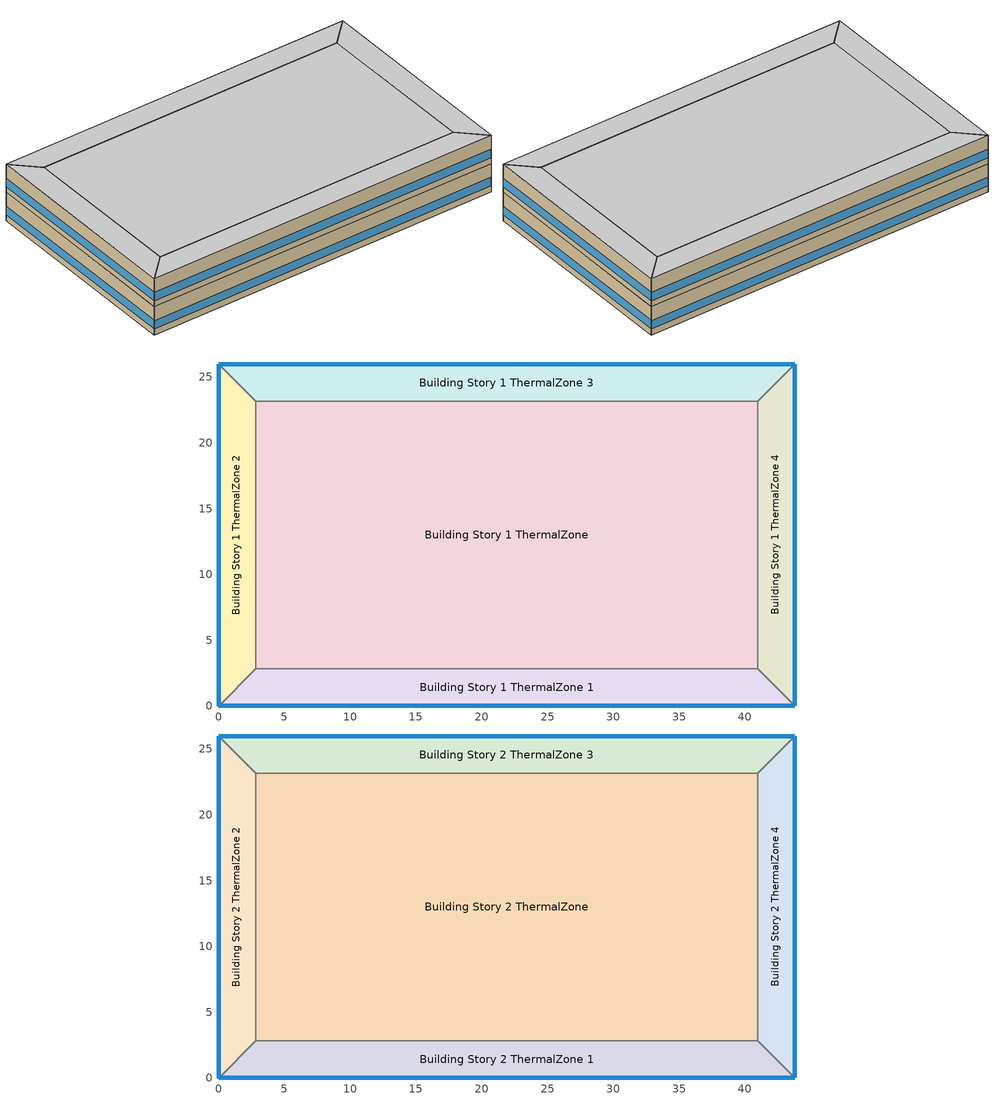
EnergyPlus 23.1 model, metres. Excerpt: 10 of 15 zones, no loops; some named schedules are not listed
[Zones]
Building Story 1 ThermalZone
 floor ground (Typical Insulated Carpeted 8in Slab Floor): 40.97,2.83 2.83,2.83 2.83,23.16 40.97,23.16 z0
 wall adiabatic (Typical Interior Wall): 2.83,2.83 40.97,2.83 40.97,23.16 2.83,23.16 2.83,2.83 z0:3.6
 ceiling adiabatic (Typical Interior Floor): 40.97,23.16 2.83,23.16 2.83,2.83 40.97,2.83 z3.6
Building Story 1 ThermalZone 1
 floor ground (Typical Insulated Carpeted 8in Slab Floor): 43.79,0 0,0 2.83,2.83 40.97,2.83 z0
 wall outside (Typical Insulated Steel Framed Exterior Wall R-20.41): 0,0 43.79,0 z0:3.6
 wall adiabatic (Typical Interior Wall): 43.79,0 40.97,2.83 2.83,2.83 0,0 z0:3.6
 window (U 0.48 SHGC 0.40 Dbl Ref-D Clr 6mm/13mm): 0.03,0 43.77,0 z0.76:1.84
 ceiling adiabatic (Typical Interior Ceiling): 40.97,2.83 2.83,2.83 0,0 43.79,0 z3.6
Building Story 1 ThermalZone 2
 floor ground (Typical Insulated Carpeted 8in Slab Floor): 0,0 0,25.99 2.83,23.16 2.83,2.83 z0
 wall outside (Typical Insulated Steel Framed Exterior Wall R-20.41): 0,25.99 0,0 z0:3.6
 wall adiabatic (Typical Interior Wall): 0,0 2.83,2.83 2.83,23.16 0,25.99 z0:3.6
 window (U 0.48 SHGC 0.40 Dbl Ref-D Clr 6mm/13mm): 0,25.96 0,0.03 z0.76:1.84
 ceiling adiabatic (Typical Interior Ceiling): 2.83,2.83 2.83,23.16 0,25.99 0,0 z3.6
Building Story 1 ThermalZone 3
 floor ground (Typical Insulated Carpeted 8in Slab Floor): 0,25.99 43.79,25.99 40.97,23.16 2.83,23.16 z0
 wall outside (Typical Insulated Steel Framed Exterior Wall R-20.41): 43.79,25.99 0,25.99 z0:3.6
 wall adiabatic (Typical Interior Wall): 0,25.99 2.83,23.16 40.97,23.16 43.79,25.99 z0:3.6
 window (U 0.48 SHGC 0.40 Dbl Ref-D Clr 6mm/13mm): 43.77,25.99 0.03,25.99 z0.76:1.84
 ceiling adiabatic (Typical Interior Ceiling): 2.83,23.16 40.97,23.16 43.79,25.99 0,25.99 z3.6
Building Story 1 ThermalZone 4
 floor ground (Typical Insulated Carpeted 8in Slab Floor): 43.79,25.99 43.79,0 40.97,2.83 40.97,23.16 z0
 wall outside (Typical Insulated Steel Framed Exterior Wall R-20.41): 43.79,0 43.79,25.99 z0:3.6
 wall adiabatic (Typical Interior Wall): 43.79,25.99 40.97,23.16 40.97,2.83 43.79,0 z0:3.6
 window (U 0.48 SHGC 0.40 Dbl Ref-D Clr 6mm/13mm): 43.79,0.03 43.79,25.96 z0.76:1.84
 ceiling adiabatic (Typical Interior Ceiling): 40.97,23.16 40.97,2.83 43.79,0 43.79,25.99 z3.6
Building Story 2 ThermalZone
 floor adiabatic (Typical Interior Floor): 40.97,2.83 2.83,2.83 2.83,23.16 40.97,23.16 z3.6
 wall adiabatic (Typical Interior Wall): 2.83,2.83 40.97,2.83 40.97,23.16 2.83,23.16 2.83,2.83 z3.6:7.2
 ceiling adiabatic (Typical Interior Ceiling): 40.97,23.16 2.83,23.16 2.83,2.83 40.97,2.83 z7.2
Building Story 2 ThermalZone 1
 floor adiabatic (Typical Interior Ceiling): 43.79,0 0,0 2.83,2.83 40.97,2.83 z3.6
 wall outside (Typical Insulated Steel Framed Exterior Wall R-20.41): 0,0 43.79,0 z3.6:7.2
 wall adiabatic (Typical Interior Wall): 43.79,0 40.97,2.83 2.83,2.83 0,0 z3.6:7.2
 window (U 0.48 SHGC 0.40 Dbl Ref-D Clr 6mm/13mm): 0.03,0 43.77,0 z4.36:5.44
 ceiling adiabatic (Typical Interior Ceiling): 40.97,2.83 2.83,2.83 0,0 43.79,0 z7.2
Building Story 2 ThermalZone 2
 floor adiabatic (Typical Interior Ceiling): 0,0 0,25.99 2.83,23.16 2.83,2.83 z3.6
 wall outside (Typical Insulated Steel Framed Exterior Wall R-20.41): 0,25.99 0,0 z3.6:7.2
 wall adiabatic (Typical Interior Wall): 0,0 2.83,2.83 2.83,23.16 0,25.99 z3.6:7.2
 window (U 0.48 SHGC 0.40 Dbl Ref-D Clr 6mm/13mm): 0,25.96 0,0.03 z4.36:5.44
 ceiling adiabatic (Typical Interior Ceiling): 2.83,2.83 2.83,23.16 0,25.99 0,0 z7.2
Building Story 2 ThermalZone 3
 floor adiabatic (Typical Interior Ceiling): 0,25.99 43.79,25.99 40.97,23.16 2.83,23.16 z3.6
 wall outside (Typical Insulated Steel Framed Exterior Wall R-20.41): 43.79,25.99 0,25.99 z3.6:7.2
 wall adiabatic (Typical Interior Wall): 0,25.99 2.83,23.16 40.97,23.16 43.79,25.99 z3.6:7.2
 window (U 0.48 SHGC 0.40 Dbl Ref-D Clr 6mm/13mm): 43.77,25.99 0.03,25.99 z4.36:5.44
 ceiling adiabatic (Typical Interior Ceiling): 2.83,23.16 40.97,23.16 43.79,25.99 0,25.99 z7.2
Building Story 2 ThermalZone 4
 floor adiabatic (Typical Interior Ceiling): 43.79,25.99 43.79,0 40.97,2.83 40.97,23.16 z3.6
 wall outside (Typical Insulated Steel Framed Exterior Wall R-20.41): 43.79,0 43.79,25.99 z3.6:7.2
 wall adiabatic (Typical Interior Wall): 43.79,25.99 40.97,23.16 40.97,2.83 43.79,0 z3.6:7.2
 window (U 0.48 SHGC 0.40 Dbl Ref-D Clr 6mm/13mm): 43.79,0.03 43.79,25.96 z4.36:5.44
 ceiling adiabatic (Typical Interior Ceiling): 40.97,23.16 40.97,2.83 43.79,0 43.79,25.99 z7.2
[Building]
bld_5: Terrain=City
[Site:Location]
Laramie General Brees Field_WY_USA: Latitude {deg}=41.3127; Longitude {deg}=-105.585; Time Zone {hr}=-7; Elevation {m}=2215
[Site:GroundTemperature:FCfactorMethod]
8.6, 2.8, -4.1, -8.8, -2.2, 0.3, 6.7, 10.1, 16.5, 20.6, 19.2, 14.7
[Site:WaterMainsTemperature]
Calculation Method=Correlation; Annual Average Outdoor Air Temperature {C}=8.96667; Maximum Difference In Monthly Average Outdoor Air Temperatures {deltaC}=26.2
[SizingPeriod:DesignDay] Day of Month=21; Dry-Bulb Temperature Range Modifier Type=DefaultMultipliers; Humidity Condition Type=Wetbulb; Barometric Pressure {Pa}=98769; Rain Indicator=No; Snow Indicator=No; Daylight Saving Time Indicator=No; Begin Environment Reset Mode=FullResetAtBeginEnvironment
Name | Month | Day Type | Maximum Dry-Bulb Temperature {C} | Daily Dry-Bulb Temperature Range {deltaC} | Wetbulb or DewPoint at Maximum Dry-Bulb {C} | Wind Speed {m/s} | Wind Direction {deg} | Solar Model Indicator | ASHRAE Clear Sky Optical Depth for Beam Irradiance (taub) | ASHRAE Clear Sky Optical Depth for Diffuse Irradiance (taud) | Sky Clearness
Buffalo Niagara Intl Ap Ann Clg .4% Condns DB=>MWB 1 | 7 | SummerDesignDay | 30.3 | 9.3 | 21.8 | 5.7 | 240 | ASHRAETau | 0.462 | 2.001
Buffalo Niagara Intl Ap Ann Clg .4% Condns WB=>MDB 1 | 7 | SummerDesignDay | 27.8 | 9.3 | 23.8 | 5.7 | 240 | ASHRAETau | 0.462 | 2.001
Buffalo Niagara Intl Ap Ann Htg 99.6% Condns DB 1 | 1 | WinterDesignDay | -16.3 | 0 | -16.3 | 5.1 | 270 | ASHRAEClearSky |  |  | 0
[Material] Thermal Absorptance=0.9; Solar Absorptance=0.7
Name | Roughness | Thickness {m} | Conductivity {W/m-K} | Density {kg/m3} | Specific Heat {J/kg-K} | Visible Absorptance
100mm Normalweight concrete floor | MediumRough | 0.1016 | 2.31045 | 2322 | 832.557 | 0.7
25mm Stucco | Smooth | 0.0254 | 0.72 | 1856 | 840 | 0.7
5/8 in. Gypsum Board | MediumSmooth | 0.0159 | 0.16 | 800 | 1090 | 0.7
8 in. Normalweight Concrete Floor | MediumRough | 0.2032 | 2.31 | 2322 | 832 | 0.7
G01 13mm gypsum board | Smooth | 0.0127 | 0.160031 | 800.001 | 1090.73 | 0.5
[Material:NoMass] Roughness=Smooth; Thermal Absorptance=0.9; Solar Absorptance=0.7
Name | Thermal Resistance {m2-K/W} | Visible Absorptance
CP02 CARPET PAD; Typical Carpet Pad | 0.21648 | 0.8
Typical Insulation R-18.23 | 3.21036 | 0.7
[WindowMaterial:Gas]
AIR 13MM: Gas Type=Air; Thickness {m}=0.0127
[WindowMaterial:Glazing] Optical Data Type=SpectralAverage; Thickness {m}=0.006; Infrared Transmittance at Normal Incidence=0; Front Side Infrared Hemispherical Emissivity=0.84; Conductivity {W/m-K}=0.9; Dirt Correction Factor for Solar and Visible Transmittance=1; Solar Diffusing=No
Name | Solar Transmittance at Normal Incidence | Front Side Solar Reflectance at Normal Incidence | Back Side Solar Reflectance at Normal Incidence | Visible Transmittance at Normal Incidence | Front Side Visible Reflectance at Normal Incidence | Back Side Visible Reflectance at Normal Incidence | Back Side Infrared Hemispherical Emissivity
CLEAR 6MM | 0.775 | 0.071 | 0.071 | 0.881 | 0.08 | 0.08 | 0.84
REF D CLEAR 6MM | 0.429 | 0.308 | 0.379 | 0.334 | 0.453 | 0.505 | 0.82
[Construction]
InteriorFurnishings 1: Std Wood 6inch 1
InteriorFurnishings 2: Std Wood 6inch 2
Typical Insulated Carpeted 8in Slab Floor: 8 in. Normalweight Concrete Floor, Typical Carpet Pad
Typical Insulated Steel Framed Exterior Wall R-20.41: 25mm Stucco, 5/8 in. Gypsum Board, Typical Insulation R-18.23, 5/8 in. Gypsum Board
Typical Interior Ceiling: CP02 CARPET PAD, 100mm Normalweight concrete floor
Typical Interior Floor: 100mm Normalweight concrete floor, CP02 CARPET PAD
Typical Interior Wall: G01 13mm gypsum board, G01 13mm gypsum board
U 0.48 SHGC 0.40 Dbl Ref-D Clr 6mm/13mm: REF D CLEAR 6MM, AIR 13MM, CLEAR 6MM
[Zone] Multiplier=1; Part of Total Floor Area=Yes
Building Story 1 ThermalZone; Building Story 1 ThermalZone 1; Building Story 1 ThermalZone 2; Building Story 1 ThermalZone 3; Building Story 1 ThermalZone 4; Building Story 2 ThermalZone; Building Story 2 ThermalZone 1; Building Story 2 ThermalZone 2; Building Story 2 ThermalZone 3; Building Story 2 ThermalZone 4
[Space]
Name | Zone | Space Type
Building Story 1 Space | Building Story 1 ThermalZone | Story Ground Blended Space Type
Building Story 1 Space 1 | Building Story 1 ThermalZone 1 | Story Ground Blended Space Type
Building Story 1 Space 2 | Building Story 1 ThermalZone 2 | Story Ground Blended Space Type
Building Story 1 Space 3 | Building Story 1 ThermalZone 3 | Story Ground Blended Space Type
Building Story 1 Space 4 | Building Story 1 ThermalZone 4 | Story Ground Blended Space Type
Building Story 2 Space | Building Story 2 ThermalZone | Story Mid Blended Space Type
Building Story 2 Space 1 | Building Story 2 ThermalZone 1 | Story Mid Blended Space Type
Building Story 2 Space 2 | Building Story 2 ThermalZone 2 | Story Mid Blended Space Type
Building Story 2 Space 3 | Building Story 2 ThermalZone 3 | Story Mid Blended Space Type
Building Story 2 Space 4 | Building Story 2 ThermalZone 4 | Story Mid Blended Space Type
[SpaceList]
Story Ground Blended Space Type: Building Story 1 Space, Building Story 1 Space 3, Building Story 1 Space 1, Building Story 1 Space 2, Building Story 1 Space 4
Story Mid Blended Space Type: Building Story 2 Space 1, Building Story 2 Space, Building Story 2 Space 2, Building Story 2 Space 3, Building Story 2 Space 4
[InternalMass]
Name | Construction | Zone or ZoneList | Space or SpaceList | Surface Area {m2}
Building Story 1 Space Office OfficeLarge Data Center A  - Story Ground Mass; Building Story 1 Space Office OfficeLarge Data Center C  - Story Ground Mass | InteriorFurnishings 1 | Building Story 1 ThermalZone | Building Story 1 Space | 3.02429
Building Story 1 Space 3 Office OfficeLarge Data Center A  - Story Ground Mass; Building Story 1 Space 3 Office OfficeLarge Data Center C  - Story Ground Mass | InteriorFurnishings 1 | Building Story 1 ThermalZone 3 | Building Story 1 Space 3 | 0.451936
Building Story 1 Space 1 Office OfficeLarge Data Center A  - Story Ground Mass; Building Story 1 Space 1 Office OfficeLarge Data Center C  - Story Ground Mass | InteriorFurnishings 1 | Building Story 1 ThermalZone 1 | Building Story 1 Space 1 | 0.451936
Building Story 1 Space 2 Office OfficeLarge Data Center A  - Story Ground Mass; Building Story 1 Space 2 Office OfficeLarge Data Center C  - Story Ground Mass | InteriorFurnishings 1 | Building Story 1 ThermalZone 2 | Building Story 1 Space 2 | 0.255499
Building Story 1 Space 4 Office OfficeLarge Data Center A  - Story Ground Mass; Building Story 1 Space 4 Office OfficeLarge Data Center C  - Story Ground Mass | InteriorFurnishings 1 | Building Story 1 ThermalZone 4 | Building Story 1 Space 4 | 0.255499
Building Story 1 Space Office OfficeLarge Data Center B  - Story Ground Mass | InteriorFurnishings 1 | Building Story 1 ThermalZone | Building Story 1 Space | 11.4438
Building Story 1 Space 3 Office OfficeLarge Data Center B  - Story Ground Mass | InteriorFurnishings 1 | Building Story 1 ThermalZone 3 | Building Story 1 Space 3 | 1.71011
Building Story 1 Space 1 Office OfficeLarge Data Center B  - Story Ground Mass | InteriorFurnishings 1 | Building Story 1 ThermalZone 1 | Building Story 1 Space 1 | 1.71011
Building Story 1 Space 2 Office OfficeLarge Data Center B  - Story Ground Mass | InteriorFurnishings 1 | Building Story 1 ThermalZone 2 | Building Story 1 Space 2 | 0.966801
Building Story 1 Space 4 Office OfficeLarge Data Center B  - Story Ground Mass | InteriorFurnishings 1 | Building Story 1 ThermalZone 4 | Building Story 1 Space 4 | 0.966801
Building Story 1 Space Office OfficeLarge Main Data Center A  - Story Ground Mass; Building Story 1 Space Office OfficeLarge Main Data Center C  - Story Ground Mass | InteriorFurnishings 1 | Building Story 1 ThermalZone | Building Story 1 Space | 5.43729
Building Story 1 Space 3 Office OfficeLarge Main Data Center A  - Story Ground Mass; Building Story 1 Space 3 Office OfficeLarge Main Data Center C  - Story Ground Mass | InteriorFurnishings 1 | Building Story 1 ThermalZone 3 | Building Story 1 Space 3 | 0.812523
Building Story 1 Space 1 Office OfficeLarge Main Data Center A  - Story Ground Mass; Building Story 1 Space 1 Office OfficeLarge Main Data Center C  - Story Ground Mass | InteriorFurnishings 1 | Building Story 1 ThermalZone 1 | Building Story 1 Space 1 | 0.812523
Building Story 1 Space 2 Office OfficeLarge Main Data Center A  - Story Ground Mass; Building Story 1 Space 2 Office OfficeLarge Main Data Center C  - Story Ground Mass | InteriorFurnishings 1 | Building Story 1 ThermalZone 2 | Building Story 1 Space 2 | 0.459355
Building Story 1 Space 4 Office OfficeLarge Main Data Center A  - Story Ground Mass; Building Story 1 Space 4 Office OfficeLarge Main Data Center C  - Story Ground Mass | InteriorFurnishings 1 | Building Story 1 ThermalZone 4 | Building Story 1 Space 4 | 0.459355
Building Story 1 Space Office OfficeLarge Main Data Center B  - Story Ground Mass | InteriorFurnishings 1 | Building Story 1 ThermalZone | Building Story 1 Space | 20.5745
Building Story 1 Space 3 Office OfficeLarge Main Data Center B  - Story Ground Mass | InteriorFurnishings 1 | Building Story 1 ThermalZone 3 | Building Story 1 Space 3 | 3.07456
Building Story 1 Space 1 Office OfficeLarge Main Data Center B  - Story Ground Mass | InteriorFurnishings 1 | Building Story 1 ThermalZone 1 | Building Story 1 Space 1 | 3.07456
Building Story 1 Space 2 Office OfficeLarge Main Data Center B  - Story Ground Mass | InteriorFurnishings 1 | Building Story 1 ThermalZone 2 | Building Story 1 Space 2 | 1.73818
Building Story 1 Space 4 Office OfficeLarge Main Data Center B  - Story Ground Mass | InteriorFurnishings 1 | Building Story 1 ThermalZone 4 | Building Story 1 Space 4 | 1.73818
Building Story 1 Space SecondarySchool Auditorium A  - Story Ground Mass; Building Story 1 Space SecondarySchool Auditorium C  - Story Ground Mass | InteriorFurnishings 1 | Building Story 1 ThermalZone | Building Story 1 Space | 24.323
Building Story 1 Space 3 SecondarySchool Auditorium A  - Story Ground Mass; Building Story 1 Space 3 SecondarySchool Auditorium C  - Story Ground Mass | InteriorFurnishings 1 | Building Story 1 ThermalZone 3 | Building Story 1 Space 3 | 3.63472
Building Story 1 Space 1 SecondarySchool Auditorium A  - Story Ground Mass; Building Story 1 Space 1 SecondarySchool Auditorium C  - Story Ground Mass | InteriorFurnishings 1 | Building Story 1 ThermalZone 1 | Building Story 1 Space 1 | 3.63472
Building Story 1 Space 2 SecondarySchool Auditorium A  - Story Ground Mass; Building Story 1 Space 2 SecondarySchool Auditorium C  - Story Ground Mass | InteriorFurnishings 1 | Building Story 1 ThermalZone 2 | Building Story 1 Space 2 | 2.05486
Building Story 1 Space 4 SecondarySchool Auditorium A  - Story Ground Mass; Building Story 1 Space 4 SecondarySchool Auditorium C  - Story Ground Mass | InteriorFurnishings 1 | Building Story 1 ThermalZone 4 | Building Story 1 Space 4 | 2.05486
Building Story 1 Space SecondarySchool Auditorium B  - Story Ground Mass | InteriorFurnishings 1 | Building Story 1 ThermalZone | Building Story 1 Space | 92.0376
Building Story 1 Space 3 SecondarySchool Auditorium B  - Story Ground Mass | InteriorFurnishings 1 | Building Story 1 ThermalZone 3 | Building Story 1 Space 3 | 13.7537
Building Story 1 Space 1 SecondarySchool Auditorium B  - Story Ground Mass | InteriorFurnishings 1 | Building Story 1 ThermalZone 1 | Building Story 1 Space 1 | 13.7537
Building Story 1 Space 2 SecondarySchool Auditorium B  - Story Ground Mass | InteriorFurnishings 1 | Building Story 1 ThermalZone 2 | Building Story 1 Space 2 | 7.77554
Building Story 1 Space 4 SecondarySchool Auditorium B  - Story Ground Mass | InteriorFurnishings 1 | Building Story 1 ThermalZone 4 | Building Story 1 Space 4 | 7.77554
Building Story 1 Space SecondarySchool Cafeteria A  - Story Ground Mass; Building Story 1 Space SecondarySchool Cafeteria C  - Story Ground Mass | InteriorFurnishings 1 | Building Story 1 ThermalZone | Building Story 1 Space | 15.3949
Building Story 1 Space 3 SecondarySchool Cafeteria A  - Story Ground Mass; Building Story 1 Space 3 SecondarySchool Cafeteria C  - Story Ground Mass | InteriorFurnishings 1 | Building Story 1 ThermalZone 3 | Building Story 1 Space 3 | 2.30055
Building Story 1 Space 1 SecondarySchool Cafeteria A  - Story Ground Mass; Building Story 1 Space 1 SecondarySchool Cafeteria C  - Story Ground Mass | InteriorFurnishings 1 | Building Story 1 ThermalZone 1 | Building Story 1 Space 1 | 2.30055
Building Story 1 Space 2 SecondarySchool Cafeteria A  - Story Ground Mass; Building Story 1 Space 2 SecondarySchool Cafeteria C  - Story Ground Mass | InteriorFurnishings 1 | Building Story 1 ThermalZone 2 | Building Story 1 Space 2 | 1.3006
Building Story 1 Space 4 SecondarySchool Cafeteria A  - Story Ground Mass; Building Story 1 Space 4 SecondarySchool Cafeteria C  - Story Ground Mass | InteriorFurnishings 1 | Building Story 1 ThermalZone 4 | Building Story 1 Space 4 | 1.3006
Building Story 1 Space SecondarySchool Cafeteria B  - Story Ground Mass | InteriorFurnishings 1 | Building Story 1 ThermalZone | Building Story 1 Space | 58.2539
Building Story 1 Space 3 SecondarySchool Cafeteria B  - Story Ground Mass | InteriorFurnishings 1 | Building Story 1 ThermalZone 3 | Building Story 1 Space 3 | 8.7052
Building Story 1 Space 1 SecondarySchool Cafeteria B  - Story Ground Mass | InteriorFurnishings 1 | Building Story 1 ThermalZone 1 | Building Story 1 Space 1 | 8.7052
Building Story 1 Space 2 SecondarySchool Cafeteria B  - Story Ground Mass | InteriorFurnishings 1 | Building Story 1 ThermalZone 2 | Building Story 1 Space 2 | 4.92143
Building Story 1 Space 4 SecondarySchool Cafeteria B  - Story Ground Mass | InteriorFurnishings 1 | Building Story 1 ThermalZone 4 | Building Story 1 Space 4 | 4.92143
Building Story 1 Space SecondarySchool Classroom A  - Story Ground Mass; Building Story 1 Space SecondarySchool Classroom C  - Story Ground Mass | InteriorFurnishings 1 | Building Story 1 ThermalZone | Building Story 1 Space | 46.2668
Building Story 1 Space 3 SecondarySchool Classroom A  - Story Ground Mass; Building Story 1 Space 3 SecondarySchool Classroom C  - Story Ground Mass | InteriorFurnishings 1 | Building Story 1 ThermalZone 3 | Building Story 1 Space 3 | 6.9139
Building Story 1 Space 1 SecondarySchool Classroom A  - Story Ground Mass; Building Story 1 Space 1 SecondarySchool Classroom C  - Story Ground Mass | InteriorFurnishings 1 | Building Story 1 ThermalZone 1 | Building Story 1 Space 1 | 6.9139
Building Story 1 Space 2 SecondarySchool Classroom A  - Story Ground Mass; Building Story 1 Space 2 SecondarySchool Classroom C  - Story Ground Mass | InteriorFurnishings 1 | Building Story 1 ThermalZone 2 | Building Story 1 Space 2 | 3.90873
Building Story 1 Space 4 SecondarySchool Classroom A  - Story Ground Mass; Building Story 1 Space 4 SecondarySchool Classroom C  - Story Ground Mass | InteriorFurnishings 1 | Building Story 1 ThermalZone 4 | Building Story 1 Space 4 | 3.90873
Building Story 1 Space SecondarySchool ComputerRoom A  - Story Ground Mass; Building Story 1 Space SecondarySchool ComputerRoom C  - Story Ground Mass | InteriorFurnishings 1 | Building Story 1 ThermalZone | Building Story 1 Space | 23.5026
Building Story 1 Space 3 SecondarySchool ComputerRoom A  - Story Ground Mass; Building Story 1 Space 3 SecondarySchool ComputerRoom C  - Story Ground Mass | InteriorFurnishings 1 | Building Story 1 ThermalZone 3 | Building Story 1 Space 3 | 3.51212
Building Story 1 Space 1 SecondarySchool ComputerRoom A  - Story Ground Mass; Building Story 1 Space 1 SecondarySchool ComputerRoom C  - Story Ground Mass | InteriorFurnishings 1 | Building Story 1 ThermalZone 1 | Building Story 1 Space 1 | 3.51212
Building Story 1 Space 2 SecondarySchool ComputerRoom A  - Story Ground Mass; Building Story 1 Space 2 SecondarySchool ComputerRoom C  - Story Ground Mass | InteriorFurnishings 1 | Building Story 1 ThermalZone 2 | Building Story 1 Space 2 | 1.98555
Building Story 1 Space 4 SecondarySchool ComputerRoom A  - Story Ground Mass; Building Story 1 Space 4 SecondarySchool ComputerRoom C  - Story Ground Mass | InteriorFurnishings 1 | Building Story 1 ThermalZone 4 | Building Story 1 Space 4 | 1.98555
Building Story 1 Space SecondarySchool ComputerRoom B  - Story Ground Mass | InteriorFurnishings 1 | Building Story 1 ThermalZone | Building Story 1 Space | 88.9331
Building Story 1 Space 3 SecondarySchool ComputerRoom B  - Story Ground Mass | InteriorFurnishings 1 | Building Story 1 ThermalZone 3 | Building Story 1 Space 3 | 13.2897
Building Story 1 Space 1 SecondarySchool ComputerRoom B  - Story Ground Mass | InteriorFurnishings 1 | Building Story 1 ThermalZone 1 | Building Story 1 Space 1 | 13.2898
Building Story 1 Space 2 SecondarySchool ComputerRoom B  - Story Ground Mass | InteriorFurnishings 1 | Building Story 1 ThermalZone 2 | Building Story 1 Space 2 | 7.51327
Building Story 1 Space 4 SecondarySchool ComputerRoom B  - Story Ground Mass | InteriorFurnishings 1 | Building Story 1 ThermalZone 4 | Building Story 1 Space 4 | 7.51327
Building Story 1 Space SecondarySchool Corridor B  - Story Ground Mass | InteriorFurnishings 1 | Building Story 1 ThermalZone | Building Story 1 Space | 65.2391
Building Story 1 Space 3 SecondarySchool Corridor B  - Story Ground Mass | InteriorFurnishings 1 | Building Story 1 ThermalZone 3 | Building Story 1 Space 3 | 9.74903
Building Story 1 Space 1 SecondarySchool Corridor B  - Story Ground Mass | InteriorFurnishings 1 | Building Story 1 ThermalZone 1 | Building Story 1 Space 1 | 9.74904
Building Story 1 Space 2 SecondarySchool Corridor B  - Story Ground Mass | InteriorFurnishings 1 | Building Story 1 ThermalZone 2 | Building Story 1 Space 2 | 5.51155
Building Story 1 Space 4 SecondarySchool Corridor B  - Story Ground Mass | InteriorFurnishings 1 | Building Story 1 ThermalZone 4 | Building Story 1 Space 4 | 5.51155
Building Story 1 Space SecondarySchool Gym A  - Story Ground Mass; Building Story 1 Space SecondarySchool Gym C  - Story Ground Mass | InteriorFurnishings 1 | Building Story 1 ThermalZone | Building Story 1 Space | 48.5331
Building Story 1 Space 3 SecondarySchool Gym A  - Story Ground Mass; Building Story 1 Space 3 SecondarySchool Gym C  - Story Ground Mass | InteriorFurnishings 1 | Building Story 1 ThermalZone 3 | Building Story 1 Space 3 | 7.25256
Building Story 1 Space 1 SecondarySchool Gym A  - Story Ground Mass; Building Story 1 Space 1 SecondarySchool Gym C  - Story Ground Mass | InteriorFurnishings 1 | Building Story 1 ThermalZone 1 | Building Story 1 Space 1 | 7.25257
Building Story 1 Space 2 SecondarySchool Gym A  - Story Ground Mass; Building Story 1 Space 2 SecondarySchool Gym C  - Story Ground Mass | InteriorFurnishings 1 | Building Story 1 ThermalZone 2 | Building Story 1 Space 2 | 4.10019
Building Story 1 Space 4 SecondarySchool Gym A  - Story Ground Mass; Building Story 1 Space 4 SecondarySchool Gym C  - Story Ground Mass | InteriorFurnishings 1 | Building Story 1 ThermalZone 4 | Building Story 1 Space 4 | 4.10019
Building Story 1 Space SecondarySchool Gym A end_a - Story Ground Mass; Building Story 1 Space SecondarySchool Gym C end_a - Story Ground Mass | InteriorFurnishings 1 | Building Story 1 ThermalZone | Building Story 1 Space | 30.9027
Building Story 1 Space 3 SecondarySchool Gym A end_a - Story Ground Mass; Building Story 1 Space 3 SecondarySchool Gym C end_a - Story Ground Mass | InteriorFurnishings 1 | Building Story 1 ThermalZone 3 | Building Story 1 Space 3 | 4.61796
Building Story 1 Space 1 SecondarySchool Gym A end_a - Story Ground Mass; Building Story 1 Space 1 SecondarySchool Gym C end_a - Story Ground Mass | InteriorFurnishings 1 | Building Story 1 ThermalZone 1 | Building Story 1 Space 1 | 4.61796
Building Story 1 Space 2 SecondarySchool Gym A end_a - Story Ground Mass; Building Story 1 Space 2 SecondarySchool Gym C end_a - Story Ground Mass | InteriorFurnishings 1 | Building Story 1 ThermalZone 2 | Building Story 1 Space 2 | 2.61073
Building Story 1 Space 4 SecondarySchool Gym A end_a - Story Ground Mass; Building Story 1 Space 4 SecondarySchool Gym C end_a - Story Ground Mass | InteriorFurnishings 1 | Building Story 1 ThermalZone 4 | Building Story 1 Space 4 | 2.61073
Building Story 1 Space SecondarySchool Gym B  - Story Ground Mass | InteriorFurnishings 1 | Building Story 1 ThermalZone | Building Story 1 Space | 183.648
Building Story 1 Space 3 SecondarySchool Gym B  - Story Ground Mass | InteriorFurnishings 1 | Building Story 1 ThermalZone 3 | Building Story 1 Space 3 | 27.4435
Building Story 1 Space 1 SecondarySchool Gym B  - Story Ground Mass | InteriorFurnishings 1 | Building Story 1 ThermalZone 1 | Building Story 1 Space 1 | 27.4435
Building Story 1 Space 2 SecondarySchool Gym B  - Story Ground Mass | InteriorFurnishings 1 | Building Story 1 ThermalZone 2 | Building Story 1 Space 2 | 15.515
Building Story 1 Space 4 SecondarySchool Gym B  - Story Ground Mass | InteriorFurnishings 1 | Building Story 1 ThermalZone 4 | Building Story 1 Space 4 | 15.515
Building Story 1 Space SecondarySchool Gym B end_a - Story Ground Mass | InteriorFurnishings 1 | Building Story 1 ThermalZone | Building Story 1 Space | 116.935
Building Story 1 Space 3 SecondarySchool Gym B end_a - Story Ground Mass | InteriorFurnishings 1 | Building Story 1 ThermalZone 3 | Building Story 1 Space 3 | 17.4742
Building Story 1 Space 1 SecondarySchool Gym B end_a - Story Ground Mass | InteriorFurnishings 1 | Building Story 1 ThermalZone 1 | Building Story 1 Space 1 | 17.4742
Building Story 1 Space 2 SecondarySchool Gym B end_a - Story Ground Mass | InteriorFurnishings 1 | Building Story 1 ThermalZone 2 | Building Story 1 Space 2 | 9.87894
Building Story 1 Space 4 SecondarySchool Gym B end_a - Story Ground Mass | InteriorFurnishings 1 | Building Story 1 ThermalZone 4 | Building Story 1 Space 4 | 9.87894
Building Story 1 Space SecondarySchool Kitchen A  - Story Ground Mass; Building Story 1 Space SecondarySchool Kitchen C  - Story Ground Mass | InteriorFurnishings 1 | Building Story 1 ThermalZone | Building Story 1 Space | 5.30859
Building Story 1 Space 3 SecondarySchool Kitchen A  - Story Ground Mass; Building Story 1 Space 3 SecondarySchool Kitchen C  - Story Ground Mass | InteriorFurnishings 1 | Building Story 1 ThermalZone 3 | Building Story 1 Space 3 | 0.793291
Building Story 1 Space 1 SecondarySchool Kitchen A  - Story Ground Mass; Building Story 1 Space 1 SecondarySchool Kitchen C  - Story Ground Mass | InteriorFurnishings 1 | Building Story 1 ThermalZone 1 | Building Story 1 Space 1 | 0.793292
Building Story 1 Space 2 SecondarySchool Kitchen A  - Story Ground Mass; Building Story 1 Space 2 SecondarySchool Kitchen C  - Story Ground Mass | InteriorFurnishings 1 | Building Story 1 ThermalZone 2 | Building Story 1 Space 2 | 0.448482
Building Story 1 Space 4 SecondarySchool Kitchen A  - Story Ground Mass; Building Story 1 Space 4 SecondarySchool Kitchen C  - Story Ground Mass | InteriorFurnishings 1 | Building Story 1 ThermalZone 4 | Building Story 1 Space 4 | 0.448482
Building Story 1 Space SecondarySchool Kitchen B  - Story Ground Mass | InteriorFurnishings 1 | Building Story 1 ThermalZone | Building Story 1 Space | 20.0876
Building Story 1 Space 3 SecondarySchool Kitchen B  - Story Ground Mass | InteriorFurnishings 1 | Building Story 1 ThermalZone 3 | Building Story 1 Space 3 | 3.00179
Building Story 1 Space 1 SecondarySchool Kitchen B  - Story Ground Mass | InteriorFurnishings 1 | Building Story 1 ThermalZone 1 | Building Story 1 Space 1 | 3.00179
Building Story 1 Space 2 SecondarySchool Kitchen B  - Story Ground Mass | InteriorFurnishings 1 | Building Story 1 ThermalZone 2 | Building Story 1 Space 2 | 1.69704
Building Story 1 Space 4 SecondarySchool Kitchen B  - Story Ground Mass | InteriorFurnishings 1 | Building Story 1 ThermalZone 4 | Building Story 1 Space 4 | 1.69704
Building Story 1 Space SecondarySchool Library A  - Story Ground Mass; Building Story 1 Space SecondarySchool Library C  - Story Ground Mass | InteriorFurnishings 1 | Building Story 1 ThermalZone | Building Story 1 Space | 20.7035
Building Story 1 Space 3 SecondarySchool Library A  - Story Ground Mass; Building Story 1 Space 3 SecondarySchool Library C  - Story Ground Mass | InteriorFurnishings 1 | Building Story 1 ThermalZone 3 | Building Story 1 Space 3 | 3.09384
Building Story 1 Space 1 SecondarySchool Library A  - Story Ground Mass; Building Story 1 Space 1 SecondarySchool Library C  - Story Ground Mass | InteriorFurnishings 1 | Building Story 1 ThermalZone 1 | Building Story 1 Space 1 | 3.09384
Building Story 1 Space 2 SecondarySchool Library A  - Story Ground Mass; Building Story 1 Space 2 SecondarySchool Library C  - Story Ground Mass | InteriorFurnishings 1 | Building Story 1 ThermalZone 2 | Building Story 1 Space 2 | 1.74908
Building Story 1 Space 4 SecondarySchool Library A  - Story Ground Mass; Building Story 1 Space 4 SecondarySchool Library C  - Story Ground Mass | InteriorFurnishings 1 | Building Story 1 ThermalZone 4 | Building Story 1 Space 4 | 1.74908
Building Story 1 Space SecondarySchool Library B  - Story Ground Mass | InteriorFurnishings 1 | Building Story 1 ThermalZone | Building Story 1 Space | 78.3415
Building Story 1 Space 3 SecondarySchool Library B  - Story Ground Mass | InteriorFurnishings 1 | Building Story 1 ThermalZone 3 | Building Story 1 Space 3 | 11.707
Building Story 1 Space 1 SecondarySchool Library B  - Story Ground Mass | InteriorFurnishings 1 | Building Story 1 ThermalZone 1 | Building Story 1 Space 1 | 11.707
Building Story 1 Space 2 SecondarySchool Library B  - Story Ground Mass | InteriorFurnishings 1 | Building Story 1 ThermalZone 2 | Building Story 1 Space 2 | 6.61847
Building Story 1 Space 4 SecondarySchool Library B  - Story Ground Mass | InteriorFurnishings 1 | Building Story 1 ThermalZone 4 | Building Story 1 Space 4 | 6.61847
Building Story 1 Space SecondarySchool Lobby A  - Story Ground Mass; Building Story 1 Space SecondarySchool Lobby C  - Story Ground Mass; Building Story 1 Space SecondarySchool Restroom A  - Story Ground Mass; Building Story 1 Space SecondarySchool Restroom C  - Story Ground Mass | InteriorFurnishings 1 | Building Story 1 ThermalZone | Building Story 1 Space | 10.3276
Building Story 1 Space 3 SecondarySchool Lobby A  - Story Ground Mass; Building Story 1 Space 3 SecondarySchool Lobby C  - Story Ground Mass; Building Story 1 Space 3 SecondarySchool Restroom A  - Story Ground Mass; Building Story 1 Space 3 SecondarySchool Restroom C  - Story Ground Mass | InteriorFurnishings 1 | Building Story 1 ThermalZone 3 | Building Story 1 Space 3 | 1.54331
Building Story 1 Space 1 SecondarySchool Lobby A  - Story Ground Mass; Building Story 1 Space 1 SecondarySchool Lobby C  - Story Ground Mass; Building Story 1 Space 1 SecondarySchool Restroom A  - Story Ground Mass; Building Story 1 Space 1 SecondarySchool Restroom C  - Story Ground Mass | InteriorFurnishings 1 | Building Story 1 ThermalZone 1 | Building Story 1 Space 1 | 1.54331
Building Story 1 Space 2 SecondarySchool Lobby A  - Story Ground Mass; Building Story 1 Space 2 SecondarySchool Lobby C  - Story Ground Mass; Building Story 1 Space 2 SecondarySchool Restroom A  - Story Ground Mass; Building Story 1 Space 2 SecondarySchool Restroom C  - Story Ground Mass | InteriorFurnishings 1 | Building Story 1 ThermalZone 2 | Building Story 1 Space 2 | 0.872502
Building Story 1 Space 4 SecondarySchool Lobby A  - Story Ground Mass; Building Story 1 Space 4 SecondarySchool Lobby C  - Story Ground Mass; Building Story 1 Space 4 SecondarySchool Restroom A  - Story Ground Mass; Building Story 1 Space 4 SecondarySchool Restroom C  - Story Ground Mass | InteriorFurnishings 1 | Building Story 1 ThermalZone 4 | Building Story 1 Space 4 | 0.872502
Building Story 1 Space SecondarySchool Lobby B  - Story Ground Mass; Building Story 1 Space SecondarySchool Restroom B  - Story Ground Mass | InteriorFurnishings 1 | Building Story 1 ThermalZone | Building Story 1 Space | 39.0794
Building Story 1 Space 3 SecondarySchool Lobby B  - Story Ground Mass; Building Story 1 Space 3 SecondarySchool Restroom B  - Story Ground Mass | InteriorFurnishings 1 | Building Story 1 ThermalZone 3 | Building Story 1 Space 3 | 5.83985
Building Story 1 Space 1 SecondarySchool Lobby B  - Story Ground Mass; Building Story 1 Space 1 SecondarySchool Restroom B  - Story Ground Mass | InteriorFurnishings 1 | Building Story 1 ThermalZone 1 | Building Story 1 Space 1 | 5.83985
Building Story 1 Space 2 SecondarySchool Lobby B  - Story Ground Mass; Building Story 1 Space 2 SecondarySchool Restroom B  - Story Ground Mass | InteriorFurnishings 1 | Building Story 1 ThermalZone 2 | Building Story 1 Space 2 | 3.30152
Building Story 1 Space 4 SecondarySchool Lobby B  - Story Ground Mass; Building Story 1 Space 4 SecondarySchool Restroom B  - Story Ground Mass | InteriorFurnishings 1 | Building Story 1 ThermalZone 4 | Building Story 1 Space 4 | 3.30152
Building Story 1 Space SecondarySchool Mechanical A  - Story Ground Mass; Building Story 1 Space SecondarySchool Mechanical C  - Story Ground Mass | InteriorFurnishings 1 | Building Story 1 ThermalZone | Building Story 1 Space | 16.8427
Building Story 1 Space 3 SecondarySchool Mechanical A  - Story Ground Mass; Building Story 1 Space 3 SecondarySchool Mechanical C  - Story Ground Mass | InteriorFurnishings 1 | Building Story 1 ThermalZone 3 | Building Story 1 Space 3 | 2.5169
Building Story 1 Space 1 SecondarySchool Mechanical A  - Story Ground Mass; Building Story 1 Space 1 SecondarySchool Mechanical C  - Story Ground Mass | InteriorFurnishings 1 | Building Story 1 ThermalZone 1 | Building Story 1 Space 1 | 2.5169
Building Story 1 Space 2 SecondarySchool Mechanical A  - Story Ground Mass; Building Story 1 Space 2 SecondarySchool Mechanical C  - Story Ground Mass | InteriorFurnishings 1 | Building Story 1 ThermalZone 2 | Building Story 1 Space 2 | 1.42291
Building Story 1 Space 4 SecondarySchool Mechanical A  - Story Ground Mass; Building Story 1 Space 4 SecondarySchool Mechanical C  - Story Ground Mass | InteriorFurnishings 1 | Building Story 1 ThermalZone 4 | Building Story 1 Space 4 | 1.42291
Building Story 1 Space SecondarySchool Mechanical B  - Story Ground Mass | InteriorFurnishings 1 | Building Story 1 ThermalZone | Building Story 1 Space | 63.7324
Building Story 1 Space 3 SecondarySchool Mechanical B  - Story Ground Mass | InteriorFurnishings 1 | Building Story 1 ThermalZone 3 | Building Story 1 Space 3 | 9.52387
Building Story 1 Space 1 SecondarySchool Mechanical B  - Story Ground Mass | InteriorFurnishings 1 | Building Story 1 ThermalZone 1 | Building Story 1 Space 1 | 9.52387
Building Story 1 Space 2 SecondarySchool Mechanical B  - Story Ground Mass | InteriorFurnishings 1 | Building Story 1 ThermalZone 2 | Building Story 1 Space 2 | 5.38426
Building Story 1 Space 4 SecondarySchool Mechanical B  - Story Ground Mass | InteriorFurnishings 1 | Building Story 1 ThermalZone 4 | Building Story 1 Space 4 | 5.38426
Building Story 1 Space SecondarySchool Office A  - Story Ground Mass; Building Story 1 Space SecondarySchool Office C  - Story Ground Mass | InteriorFurnishings 1 | Building Story 1 ThermalZone | Building Story 1 Space | 26.2052
Building Story 1 Space 3 SecondarySchool Office A  - Story Ground Mass; Building Story 1 Space 3 SecondarySchool Office C  - Story Ground Mass | InteriorFurnishings 1 | Building Story 1 ThermalZone 3 | Building Story 1 Space 3 | 3.91598
Building Story 1 Space 1 SecondarySchool Office A  - Story Ground Mass; Building Story 1 Space 1 SecondarySchool Office C  - Story Ground Mass | InteriorFurnishings 1 | Building Story 1 ThermalZone 1 | Building Story 1 Space 1 | 3.91598
Building Story 1 Space 2 SecondarySchool Office A  - Story Ground Mass; Building Story 1 Space 2 SecondarySchool Office C  - Story Ground Mass | InteriorFurnishings 1 | Building Story 1 ThermalZone 2 | Building Story 1 Space 2 | 2.21387
Building Story 1 Space 4 SecondarySchool Office A  - Story Ground Mass; Building Story 1 Space 4 SecondarySchool Office C  - Story Ground Mass | InteriorFurnishings 1 | Building Story 1 ThermalZone 4 | Building Story 1 Space 4 | 2.21387
Building Story 1 Space SecondarySchool Office B  - Story Ground Mass | InteriorFurnishings 1 | Building Story 1 ThermalZone | Building Story 1 Space | 99.1595
Building Story 1 Space 3 SecondarySchool Office B  - Story Ground Mass | InteriorFurnishings 1 | Building Story 1 ThermalZone 3 | Building Story 1 Space 3 | 14.8179
Building Story 1 Space 1 SecondarySchool Office B  - Story Ground Mass | InteriorFurnishings 1 | Building Story 1 ThermalZone 1 | Building Story 1 Space 1 | 14.8179
Building Story 1 Space 2 SecondarySchool Office B  - Story Ground Mass | InteriorFurnishings 1 | Building Story 1 ThermalZone 2 | Building Story 1 Space 2 | 8.37722
Building Story 1 Space 4 SecondarySchool Office B  - Story Ground Mass | InteriorFurnishings 1 | Building Story 1 ThermalZone 4 | Building Story 1 Space 4 | 8.37722
Building Story 1 Space Mass | InteriorFurnishings 2 | Building Story 1 ThermalZone | Building Story 1 Space | 1550.75
Building Story 1 Space 1 Mass | InteriorFurnishings 2 | Building Story 1 ThermalZone 1 | Building Story 1 Space 1 | 231.736
Building Story 1 Space 2 Mass | InteriorFurnishings 2 | Building Story 1 ThermalZone 2 | Building Story 1 Space 2 | 131.011
Building Story 1 Space 3 Mass | InteriorFurnishings 2 | Building Story 1 ThermalZone 3 | Building Story 1 Space 3 | 231.736
Building Story 1 Space 4 Mass | InteriorFurnishings 2 | Building Story 1 ThermalZone 4 | Building Story 1 Space 4 | 131.011
Building Story 2 Space 1 Office WholeBuilding - Lg Office A  - Story Mid Mass; Building Story 2 Space 1 Office WholeBuilding - Lg Office C  - Story Mid Mass | InteriorFurnishings 1 | Building Story 2 ThermalZone 1 | Building Story 2 Space 1 | 6.74859
Building Story 2 Space Office WholeBuilding - Lg Office A  - Story Mid Mass; Building Story 2 Space Office WholeBuilding - Lg Office C  - Story Mid Mass | InteriorFurnishings 1 | Building Story 2 ThermalZone | Building Story 2 Space | 45.1606
Building Story 2 Space 2 Office WholeBuilding - Lg Office A  - Story Mid Mass; Building Story 2 Space 2 Office WholeBuilding - Lg Office C  - Story Mid Mass | InteriorFurnishings 1 | Building Story 2 ThermalZone 2 | Building Story 2 Space 2 | 3.81527
Building Story 2 Space 3 Office WholeBuilding - Lg Office A  - Story Mid Mass; Building Story 2 Space 3 Office WholeBuilding - Lg Office C  - Story Mid Mass | InteriorFurnishings 1 | Building Story 2 ThermalZone 3 | Building Story 2 Space 3 | 6.74859
Building Story 2 Space 4 Office WholeBuilding - Lg Office A  - Story Mid Mass; Building Story 2 Space 4 Office WholeBuilding - Lg Office C  - Story Mid Mass | InteriorFurnishings 1 | Building Story 2 ThermalZone 4 | Building Story 2 Space 4 | 3.81527
Building Story 2 Space 1 Office WholeBuilding - Lg Office B  - Story Mid Mass | InteriorFurnishings 1 | Building Story 2 ThermalZone 1 | Building Story 2 Space 1 | 25.5365
Building Story 2 Space Office WholeBuilding - Lg Office B  - Story Mid Mass | InteriorFurnishings 1 | Building Story 2 ThermalZone | Building Story 2 Space | 170.886
Building Story 2 Space 2 Office WholeBuilding - Lg Office B  - Story Mid Mass | InteriorFurnishings 1 | Building Story 2 ThermalZone 2 | Building Story 2 Space 2 | 14.4369
Building Story 2 Space 3 Office WholeBuilding - Lg Office B  - Story Mid Mass | InteriorFurnishings 1 | Building Story 2 ThermalZone 3 | Building Story 2 Space 3 | 25.5365
Building Story 2 Space 4 Office WholeBuilding - Lg Office B  - Story Mid Mass | InteriorFurnishings 1 | Building Story 2 ThermalZone 4 | Building Story 2 Space 4 | 14.4369
Building Story 2 Space 1 SecondarySchool Classroom A  - Story Mid Mass; Building Story 2 Space 1 SecondarySchool Classroom C  - Story Mid Mass | InteriorFurnishings 1 | Building Story 2 ThermalZone 1 | Building Story 2 Space 1 | 48.6772
Building Story 2 Space SecondarySchool Classroom A  - Story Mid Mass; Building Story 2 Space SecondarySchool Classroom C  - Story Mid Mass | InteriorFurnishings 1 | Building Story 2 ThermalZone | Building Story 2 Space | 325.741
Building Story 2 Space 2 SecondarySchool Classroom A  - Story Mid Mass; Building Story 2 Space 2 SecondarySchool Classroom C  - Story Mid Mass | InteriorFurnishings 1 | Building Story 2 ThermalZone 2 | Building Story 2 Space 2 | 27.5193
Building Story 2 Space 3 SecondarySchool Classroom A  - Story Mid Mass; Building Story 2 Space 3 SecondarySchool Classroom C  - Story Mid Mass | InteriorFurnishings 1 | Building Story 2 ThermalZone 3 | Building Story 2 Space 3 | 48.6772
Building Story 2 Space 4 SecondarySchool Classroom A  - Story Mid Mass; Building Story 2 Space 4 SecondarySchool Classroom C  - Story Mid Mass | InteriorFurnishings 1 | Building Story 2 ThermalZone 4 | Building Story 2 Space 4 | 27.5193
Building Story 2 Space 1 SecondarySchool Classroom A end_a - Story Mid Mass; Building Story 2 Space 1 SecondarySchool Classroom C end_a - Story Mid Mass | InteriorFurnishings 1 | Building Story 2 ThermalZone 1 | Building Story 2 Space 1 | 7.83275
Building Story 2 Space SecondarySchool Classroom A end_a - Story Mid Mass; Building Story 2 Space SecondarySchool Classroom C end_a - Story Mid Mass | InteriorFurnishings 1 | Building Story 2 ThermalZone | Building Story 2 Space | 52.4156
Building Story 2 Space 2 SecondarySchool Classroom A end_a - Story Mid Mass; Building Story 2 Space 2 SecondarySchool Classroom C end_a - Story Mid Mass | InteriorFurnishings 1 | Building Story 2 ThermalZone 2 | Building Story 2 Space 2 | 4.42819
Building Story 2 Space 3 SecondarySchool Classroom A end_a - Story Mid Mass; Building Story 2 Space 3 SecondarySchool Classroom C end_a - Story Mid Mass | InteriorFurnishings 1 | Building Story 2 ThermalZone 3 | Building Story 2 Space 3 | 7.83275
Building Story 2 Space 4 SecondarySchool Classroom A end_a - Story Mid Mass; Building Story 2 Space 4 SecondarySchool Classroom C end_a - Story Mid Mass | InteriorFurnishings 1 | Building Story 2 ThermalZone 4 | Building Story 2 Space 4 | 4.42819
Building Story 2 Space 1 SecondarySchool Corridor B  - Story Mid Mass | InteriorFurnishings 1 | Building Story 2 ThermalZone 1 | Building Story 2 Space 1 | 68.6379
Building Story 2 Space SecondarySchool Corridor B  - Story Mid Mass | InteriorFurnishings 1 | Building Story 2 ThermalZone | Building Story 2 Space | 459.315
Building Story 2 Space 2 SecondarySchool Corridor B  - Story Mid Mass | InteriorFurnishings 1 | Building Story 2 ThermalZone 2 | Building Story 2 Space 2 | 38.804
Building Story 2 Space 3 SecondarySchool Corridor B  - Story Mid Mass | InteriorFurnishings 1 | Building Story 2 ThermalZone 3 | Building Story 2 Space 3 | 68.6379
Building Story 2 Space 4 SecondarySchool Corridor B  - Story Mid Mass | InteriorFurnishings 1 | Building Story 2 ThermalZone 4 | Building Story 2 Space 4 | 38.804
Building Story 2 Space 1 SecondarySchool Corridor B end_a - Story Mid Mass | InteriorFurnishings 1 | Building Story 2 ThermalZone 1 | Building Story 2 Space 1 | 11.0447
Building Story 2 Space SecondarySchool Corridor B end_a - Story Mid Mass | InteriorFurnishings 1 | Building Story 2 ThermalZone | Building Story 2 Space | 73.9093
Building Story 2 Space 2 SecondarySchool Corridor B end_a - Story Mid Mass | InteriorFurnishings 1 | Building Story 2 ThermalZone 2 | Building Story 2 Space 2 | 6.24403
Building Story 2 Space 3 SecondarySchool Corridor B end_a - Story Mid Mass | InteriorFurnishings 1 | Building Story 2 ThermalZone 3 | Building Story 2 Space 3 | 11.0447
Building Story 2 Space 4 SecondarySchool Corridor B end_a - Story Mid Mass | InteriorFurnishings 1 | Building Story 2 ThermalZone 4 | Building Story 2 Space 4 | 6.24403
Building Story 2 Space Mass | InteriorFurnishings 2 | Building Story 2 ThermalZone | Building Story 2 Space | 1550.75
Building Story 2 Space 1 Mass | InteriorFurnishings 2 | Building Story 2 ThermalZone 1 | Building Story 2 Space 1 | 231.736
Building Story 2 Space 2 Mass | InteriorFurnishings 2 | Building Story 2 ThermalZone 2 | Building Story 2 Space 2 | 131.011
Building Story 2 Space 3 Mass | InteriorFurnishings 2 | Building Story 2 ThermalZone 3 | Building Story 2 Space 3 | 231.736
Building Story 2 Space 4 Mass | InteriorFurnishings 2 | Building Story 2 ThermalZone 4 | Building Story 2 Space 4 | 131.011
[Lights] Zone or ZoneList or Space or SpaceList=Story Ground Blended Space Type; Design Level Calculation Method=Watts/Area; Return Air Fraction=0; Fraction Visible=0.2; Fraction Replaceable=1
Name | Schedule | Watts per Zone Floor Area {W/m2} | Fraction Radiant
Office OfficeLarge Data Center Lights 1 | OfficeLarge BLDG_LIGHT_SCH_2013 | 0.0995619 | 0.7
Office OfficeLarge Main Data Center Lights 1 | OfficeLarge BLDG_LIGHT_SCH_2013 | 0.179 | 0.7
SecondarySchool Auditorium Lights 1 | SchoolSecondary BLDG_LIGHT_SCH_2013 | 0.615196 | 0.37
SecondarySchool Cafeteria Lights 1 | SchoolSecondary BLDG_LIGHT_SCH_2013 | 0.401741 | 0.37
SecondarySchool Classroom Lights 1 | SchoolSecondary BLDG_LIGHT_CLASSROOM_SCH_2013 | 0.796436 | 0.37
SecondarySchool ComputerRoom Lights 1 | SchoolSecondary BLDG_LIGHT_CLASSROOM_SCH_2013 | 1.17002 | 0.37
SecondarySchool Corridor Lights 1 | SchoolSecondary BLDG_LIGHT_CORRIDOR_SCH_2013 | 0.29887 | 0.37
SecondarySchool Gym Lights 1 | SchoolSecondary BLDG_LIGHT_GYM_SCH_2013 | 2.29617 | 0.37
SecondarySchool Kitchen Lights 1 | SchoolSecondary BLDG_LIGHT_SCH_2013 | 0.257882 | 0.37
SecondarySchool Library Lights 1 | SchoolSecondary BLDG_LIGHT_LIBRARY_SCH_2013 | 0.989115 | 0.37
SecondarySchool Lobby Lights 1 | SchoolSecondary BLDG_LIGHT_LOBBYFLR1_SCH_2013 | 0.373163 | 0.37
SecondarySchool Mechanical Lights 1 | SchoolSecondary BLDG_LIGHT_MECHANICAL_SCH_2013 | 0.283999 | 0.37
SecondarySchool Office Lights 1 | SchoolSecondary BLDG_LIGHT_OFFICE_SCH_2013 | 1.16779 | 0.37
SecondarySchool Restroom Lights 1 | SchoolSecondary BLDG_LIGHT_BATH_SCH_2013 | 0.406333 | 0.37
[People] Zone or ZoneList or Space or SpaceList=Story Ground Blended Space Type; Number of People Calculation Method=People/Area; Fraction Radiant=0.3; Activity Level Schedule=SchoolSecondary ACTIVITY_SCH; Enable ASHRAE 55 Comfort Warnings=Yes; Mean Radiant Temperature Calculation Type=ZoneAveraged; Work Efficiency Schedule=Work Efficiency Schedule; Clothing Insulation Schedule=Clothing Schedule; Air Velocity Schedule=Air Velocity Schedule; Thermal Comfort Model 1 Type=Fanger
Name | Number of People Schedule | People per Floor Area {person/m2}
SecondarySchool Auditorium People 1 | SchoolSecondary BLDG_OCC_SCH_Auditorium | 0.146475
SecondarySchool Cafeteria People 1 | SchoolSecondary BLDG_OCC_SCH_Cafeteria | 0.0618064
SecondarySchool Classroom People 1 | SchoolSecondary BLDG_OCC_SCH | 0.0224801
SecondarySchool ComputerRoom People 1 | SchoolSecondary BLDG_OCC_SCH_Extend | 0.0330248
SecondarySchool Gym People 1 | SchoolSecondary BLDG_OCC_SCH_Gym | 0.0956739
SecondarySchool Kitchen People 1 | SchoolSecondary BLDG_OCC_SCH | 0.0032459
SecondarySchool Library People 1 | SchoolSecondary BLDG_OCC_SCH | 0.00831189
SecondarySchool Office People 1 | SchoolSecondary BLDG_OCC_SCH_Offices | 0.00526032
[ElectricEquipment] Zone or ZoneList or Space or SpaceList=Story Ground Blended Space Type; Design Level Calculation Method=Watts/Area
Name | Schedule | Watts per Zone Floor Area {W/m2} | Fraction Radiant | Fraction Latent | Fraction Lost
2 Elevator Fans | Elevator Schedule 3 | 0.0590257 | 0.5
2 Elevator Lift Motors | Elevator Schedule 1 | 30.6115 | 0 | 0 | 1
2 Elevator Lights | Elevator Schedule 2 | 0.0616779 | 0.5
Office OfficeLarge Data Center Elec Equip 1 | DataCenter_EQUIP_SCH | 2.42834 | 0.5 | 0 | 0
Office OfficeLarge Main Data Center Elec Equip 1 | DataCenter_EQUIP_SCH | 9.82314 | 0.5 | 0 | 0
SecondarySchool Auditorium Elec Equip 1 | SchoolSecondary BLDG_EQUIP_SCH_2013 | 0.449191 | 0.5 | 0 | 0
SecondarySchool Cafeteria Elec Equip 1 | SchoolSecondary KITCHEN_ELEC_EQUIP_SCH | 4.41916 | 0.5 | 0 | 0
SecondarySchool Classroom Elec Equip 1 | SchoolSecondary BLDG_EQUIP_SCH_2013 | 0.596685 | 0.5 | 0 | 0
SecondarySchool ComputerRoom Elec Equip 1 | SchoolSecondary BLDG_EQUIP_SCH_2013 | 1.75314 | 0.5 | 0 | 0
SecondarySchool Corridor Elec Equip 1 | SchoolSecondary BLDG_EQUIP_SCH_2013 | 0.167548 | 0.5 | 0 | 0
SecondarySchool Gym Elec Equip 1 | SchoolSecondary BLDG_EQUIP_SCH_2013 | 1.467 | 0.5 | 0 | 0
SecondarySchool Kitchen Elec Equip 1 | SchoolSecondary KITCHEN_ELEC_EQUIP_SCH | 4.40104 | 0.3 | 0.25 | 0.2
SecondarySchool Library Elec Equip 1 | SchoolSecondary BLDG_EQUIP_SCH_2013 | 0.773006 | 0.5 | 0 | 0
SecondarySchool Lobby Elec Equip 1; SecondarySchool Restroom Elec Equip 1 | SchoolSecondary BLDG_EQUIP_SCH_2013 | 0.153412 | 0.5 | 0 | 0
SecondarySchool Mechanical Elec Equip 1 | SchoolSecondary BLDG_EQUIP_SCH_2013 | 0.25019 | 0.5 | 0 | 0
SecondarySchool Office Elec Equip 1 | SchoolSecondary BLDG_EQUIP_SCH_2013 | 1.05206 | 0.5 | 0 | 0
[GasEquipment]
SecondarySchool Kitchen Gas Equip 1: Zone or ZoneList or Space or SpaceList=Story Ground Blended Space Type; Schedule=SchoolSecondary KITCHEN_GAS_EQUIP_SCH; Design Level Calculation Method=Watts/Area; Power per Zone Floor Area {W/m2}=33.2354; Fraction Latent=0.1; Fraction Radiant=0.2; Fraction Lost=0.7
[ZoneInfiltration:DesignFlowRate] Zone or ZoneList or Space or SpaceList=Story Ground Blended Space Type; Schedule=Always On Discrete; Design Flow Rate Calculation Method=Flow/ExteriorArea; Constant Term Coefficient=0; Temperature Term Coefficient=0; Velocity Term Coefficient=0.224; Velocity Squared Term Coefficient=0
Name | Flow Rate per Exterior Surface Area {m3/s-m2}
SecondarySchool Auditorium A  - Story Ground Infiltration; SecondarySchool Auditorium C  - Story Ground Infiltration | 1.55015e-05
SecondarySchool Cafeteria A  - Story Ground Infiltration; SecondarySchool Cafeteria C  - Story Ground Infiltration | 9.81147e-06
SecondarySchool Classroom A  - Story Ground Infiltration; SecondarySchool Classroom C  - Story Ground Infiltration | 5.079e-05
SecondarySchool ComputerRoom A  - Story Ground Infiltration; SecondarySchool ComputerRoom C  - Story Ground Infiltration | 1.49786e-05
SecondarySchool Corridor B  - Story Ground Infiltration | 4.71038e-05
SecondarySchool Gym A  - Story Ground Infiltration; SecondarySchool Gym C  - Story Ground Infiltration | 3.09311e-05
SecondarySchool Gym A end_a - Story Ground Infiltration; SecondarySchool Gym C end_a - Story Ground Infiltration | 3.93898e-05
SecondarySchool Gym B end_a - Story Ground Infiltration | 7.45249e-05
SecondarySchool Kitchen A  - Story Ground Infiltration; SecondarySchool Kitchen C  - Story Ground Infiltration | 3.38327e-06
SecondarySchool Library A  - Story Ground Infiltration; SecondarySchool Library C  - Story Ground Infiltration | 1.31947e-05
SecondarySchool Lobby A  - Story Ground Infiltration; SecondarySchool Lobby C  - Story Ground Infiltration | 6.58199e-06
SecondarySchool Mechanical A  - Story Ground Infiltration | 1.07342e-05
[Daylighting:Controls] Lighting Control Type=Stepped; Minimum Input Power Fraction for Continuous or ContinuousOff Dimming Control=0.3; Minimum Light Output Fraction for Continuous or ContinuousOff Dimming Control=0.2; Number of Stepped Control Steps=3; Probability Lighting will be Reset When Needed in Manual Stepped Control=1; Glare Calculation Azimuth Angle of View Direction Clockwise from Zone y-Axis {deg}=-0; Maximum Allowable Discomfort Glare Index=22
Name | Zone or Space | Glare Calculation Daylighting Reference Point | Daylighting Reference Point 1 | Fraction of Lights Controlled by Reference Point 1 | Illuminance Setpoint at Reference Point 1 {lux} | Daylighting Reference Point 2 | Fraction of Lights Controlled by Reference Point 2 | Illuminance Setpoint at Reference Point 2 {lux}
Building Story 1 ThermalZone 1 DaylightingControls | Building Story 1 ThermalZone 1 | Building Story 1 Space 1 Daylt Sensor 1 | Building Story 1 Space 1 Daylt Sensor 1 | 0.667 | 538 | Building Story 1 Space 1 Daylt Sensor 2 | 0.332 | 538
Building Story 1 ThermalZone 2 DaylightingControls | Building Story 1 ThermalZone 2 | Building Story 1 Space 2 Daylt Sensor 1 | Building Story 1 Space 2 Daylt Sensor 1 | 0.68 | 538 | Building Story 1 Space 2 Daylt Sensor 2 | 0.319 | 538
Building Story 1 ThermalZone 3 DaylightingControls | Building Story 1 ThermalZone 3 | Building Story 1 Space 3 Daylt Sensor 1 | Building Story 1 Space 3 Daylt Sensor 1 | 0.667 | 538 | Building Story 1 Space 3 Daylt Sensor 2 | 0.332 | 538
Building Story 1 ThermalZone 4 DaylightingControls | Building Story 1 ThermalZone 4 | Building Story 1 Space 4 Daylt Sensor 1 | Building Story 1 Space 4 Daylt Sensor 1 | 0.68 | 538 | Building Story 1 Space 4 Daylt Sensor 2 | 0.319 | 538
Building Story 2 ThermalZone 1 DaylightingControls | Building Story 2 ThermalZone 1 | Building Story 2 Space 1 Daylt Sensor 1 | Building Story 2 Space 1 Daylt Sensor 1 | 0.667 | 215 | Building Story 2 Space 1 Daylt Sensor 2 | 0.332 | 215
Building Story 2 ThermalZone 2 DaylightingControls | Building Story 2 ThermalZone 2 | Building Story 2 Space 2 Daylt Sensor 1 | Building Story 2 Space 2 Daylt Sensor 1 | 0.68 | 215 | Building Story 2 Space 2 Daylt Sensor 2 | 0.319 | 215
Building Story 2 ThermalZone 3 DaylightingControls | Building Story 2 ThermalZone 3 | Building Story 2 Space 3 Daylt Sensor 1 | Building Story 2 Space 3 Daylt Sensor 1 | 0.667 | 215 | Building Story 2 Space 3 Daylt Sensor 2 | 0.332 | 215
Building Story 2 ThermalZone 4 DaylightingControls | Building Story 2 ThermalZone 4 | Building Story 2 Space 4 Daylt Sensor 1 | Building Story 2 Space 4 Daylt Sensor 1 | 0.68 | 215 | Building Story 2 Space 4 Daylt Sensor 2 | 0.319 | 215
[Exterior:Lights] Control Option=AstronomicalClock
Name | Schedule | Design Level {W}
Building Facades | Schedule Ruleset 1 | 650.697
Main Entries | Schedule Ruleset 2 | 240
Other Doors | Schedule Ruleset 2 | 205.041
Parking Areas and Drives | Schedule Ruleset 2 | 3235.27
